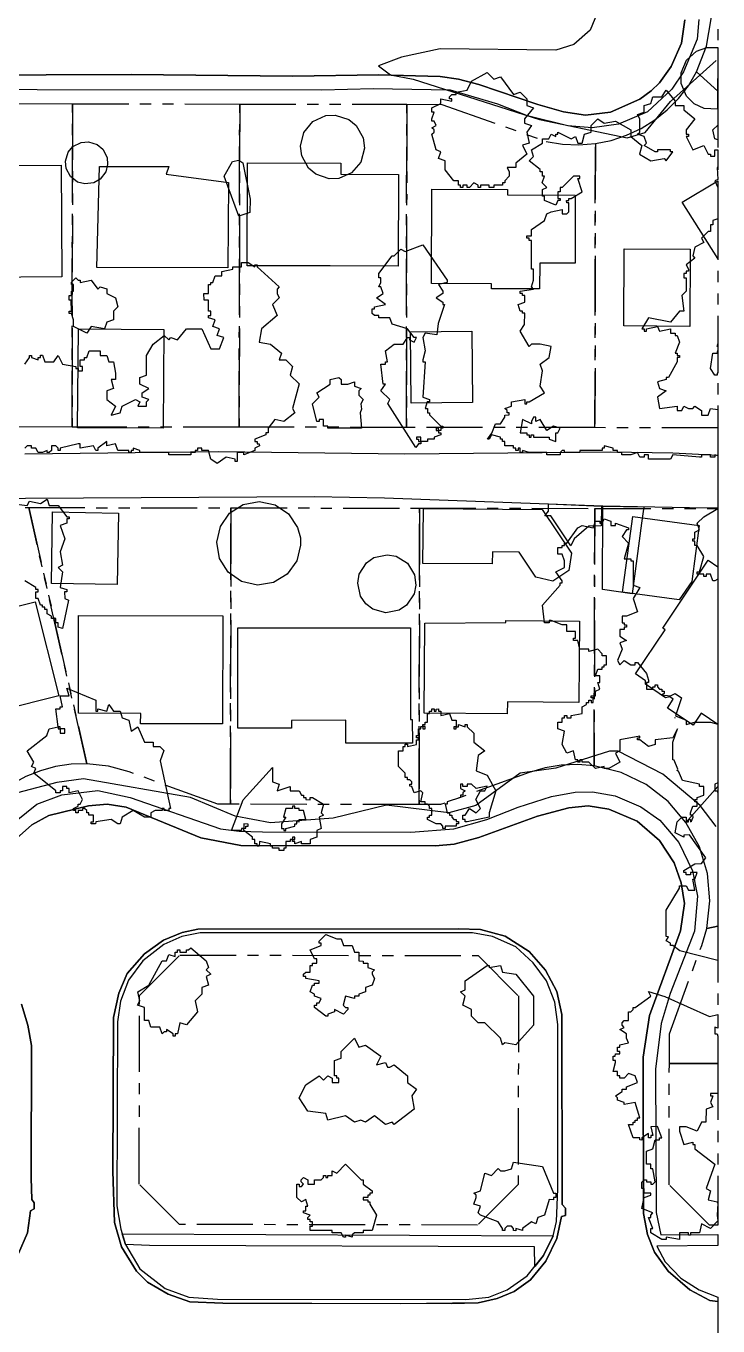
# Model space of a CAD drawing. Header units: metres. Extents: x -550 to 550, y -500 to 950.
# Drawn here: x 471.8 to 550, y 376.7 to 523.8 of the extents above; entities that cross this region are included whole.
import ezdxf

# ---------------------------------------------------------------- set-up
doc = ezdxf.new("R2010")
doc.units = ezdxf.units.M
doc.header["$LTSCALE"] = 2
doc.linetypes.add('PHANTOM', pattern=[6.35, 3.175, -0.635, 0.635, -0.635, 0.635, -0.635])
for name, color, linetype in [('SITE-BLDG-EXIST', 7, 'CONTINUOUS'), ('SITE-PARKING', 250, 'CONTINUOUS'), ('SITE-PROPERTY', 7, 'PHANTOM'), ('SITE-ROAD-CURB', 7, 'CONTINUOUS'), ('SITE-ROAD-GRAVEL', 32, 'CONTINUOUS'), ('SITE-ROAD-PAVED', 7, 'CONTINUOUS'), ('SITE-TREE-CANOPY', 94, 'CONTINUOUS'), ('TOPO-CONTOUR-MAJOR', 8, 'CONTINUOUS')]:
    doc.layers.add(name, color=color, linetype=linetype)

msp = doc.modelspace()

# ---------------------------------------------------------------- linework, layer by layer
at = {"layer": 'SITE-BLDG-EXIST'}
for points in [[(466.53, 494.37), (462.62, 494.35), (462.62, 495.44), (459.34, 495.42), (459.29, 504.65), (465.55, 504.69), (465.54, 507.96), (475.74, 508.01), (475.81, 495.38), (466.53, 495.32)], [(487.9, 507.86), (487.61, 506.99), (494.65, 506.05), (494.59, 496.42), (479.76, 496.45), (480.07, 507.88)], [(506.15, 496.62), (496.76, 496.65), (496.81, 508.3), (507.37, 508.25), (507.37, 506.99), (513.88, 506.96), (513.83, 496.59)], [(545.95, 503.82), (550, 506.24), (550, 497.47)], [(517.66, 505.29), (526.2, 505.25), (526.2, 504.67), (533.87, 504.63), (533.84, 496.92), (529.86, 496.94), (529.84, 494.03), (524.38, 494.05), (524.38, 494.58), (517.61, 494.62)], [(546.81, 489.77), (539.34, 489.83), (539.4, 498.55), (546.86, 498.51)], [(477.69, 489.5), (487.35, 489.44), (487.28, 478.26), (477.61, 478.31)], [(522.19, 489.23), (522.26, 481.16), (515.3, 481.09), (515.22, 489.16)], [(533.12, 462.17), (531.33, 460.96), (529.39, 461.43), (527.51, 464.26), (524.49, 464.27), (524.48, 462.93), (516.65, 462.97), (516.69, 469.17), (530.13, 469.09), (533.44, 464.12)], [(474.64, 460.7), (474.77, 468.81), (482.22, 468.67), (482.09, 460.58)], [(540.36, 468.28), (547.88, 467.27), (547.04, 460.94), (545.62, 458.87), (539.21, 459.73)], [(548.11, 446.02), (547.21, 444.67), (544.29, 446.62), (544.95, 447.61), (544.56, 447.87), (544.08, 447.77), (541.82, 449.31), (541.8, 449.71), (540.67, 450.47), (544.01, 455.47), (543.76, 455.64), (548.89, 463.33), (550, 462.59), (550, 444.76)], [(459.74, 455.36), (472.82, 458.63), (475.48, 447.98), (462.39, 444.72)], [(484.73, 444.84), (484.74, 446.01), (477.69, 446.03), (477.72, 457.08), (494.01, 457.03), (493.98, 444.82)], [(526.01, 456.28), (526.01, 456.52), (534.35, 456.45), (534.28, 447.24), (526.19, 447.31), (526.18, 445.95), (516.79, 446.03), (516.87, 456.23)], [(515.44, 445.32), (515.45, 442.66), (507.93, 442.66), (507.93, 445.23), (501.8, 445.21), (501.8, 444.33), (495.71, 444.33), (495.7, 455.68), (515.25, 455.7), (515.25, 445.32)]]:
    msp.add_lwpolyline(points, close=True, dxfattribs=at)
at = {"layer": 'SITE-PARKING'}
for points in [[(536.8, 467.23), (535.4, 467.18), (533.73, 465.75), (533.38, 464.95), (531.12, 468.35), (530.43, 468.35), (530.83, 468.88), (530.84, 469.72), (536.82, 469.46)], [(541.35, 467.53), (540.28, 459.53), (536.94, 460.01), (536.98, 469.45), (541.6, 469.37)]]:
    msp.add_lwpolyline(points, close=True, dxfattribs=at)
at = {"layer": 'SITE-PROPERTY'}
for points in [[(547.57, 518.57), (548.71, 521.49), (549.23, 524.57), (549.25, 526.13), (548.81, 529.23), (547.32, 533.58), (550, 533.58), (550, 516.38)], [(536.09, 478.33), (536.14, 510.47), (537.92, 510.82), (539.65, 511.4), (541.3, 512.16), (542.85, 513.13), (544.26, 514.26), (545.53, 515.56), (546.65, 517.01), (547.57, 518.57), (550, 516.38), (550, 478.31)], [(476.98, 478.4), (458.09, 478.43), (458.15, 514.99), (477.03, 514.97)], [(495.87, 478.38), (476.98, 478.4), (477.03, 514.97), (495.93, 514.93)], [(514.77, 478.36), (495.87, 478.38), (495.93, 514.93), (514.82, 514.91)], [(536.09, 478.33), (514.77, 478.36), (514.82, 514.91), (518.78, 514.9), (530.58, 510.71), (532.42, 510.4), (534.28, 510.31), (536.14, 510.47)], [(478.64, 440.31), (476.87, 440.26), (475.11, 439.99), (473.4, 439.53), (471.74, 438.86), (470.18, 438.02), (468.73, 437), (467.41, 435.81), (466.23, 434.48), (436.39, 467.06), (438.67, 469.34), (472.08, 469.29)], [(494.88, 435.73), (493.47, 435.73), (483.45, 439.39), (481.09, 440.04), (478.64, 440.31), (472.08, 469.29), (494.93, 469.26)], [(516.2, 435.69), (494.88, 435.73), (494.93, 469.26), (516.27, 469.22)], [(536, 440.09), (534.15, 440.23), (532.29, 440.16), (530.45, 439.86), (528.67, 439.34), (518.64, 435.69), (516.2, 435.69), (516.27, 469.22), (536.07, 469.2)], [(546.38, 433.67), (544.35, 436.05), (541.87, 437.96), (539.05, 439.33), (536, 440.09), (536.07, 469.2), (550, 469.18), (550, 437.74)], [(548.73, 421.68), (549.09, 424.8), (548.81, 427.92), (547.9, 430.92), (546.38, 433.67), (550, 437.74), (550, 421.94)], [(544.5, 406.41), (544.5, 409.75), (548.16, 419.77), (548.73, 421.68), (550, 421.94), (550, 406.4)], [(522.83, 388.14), (489.14, 388.2), (484.57, 392.77), (484.61, 414.11), (489.18, 418.68), (522.88, 418.61), (527.44, 414.05), (527.41, 392.71)], [(549.04, 388.11), (544.47, 392.69), (544.5, 406.41), (550, 406.4), (550, 388.11)]]:
    msp.add_lwpolyline(points, close=True, dxfattribs=at)
at = {"layer": 'SITE-ROAD-CURB'}
for points in [[(547.82, 524.5), (547.64, 522.27), (546.12, 518.56), (544.77, 516.63), (542.04, 514.06), (538.74, 512.65), (535.76, 512.24), (533.03, 512.46), (528.46, 513.61), (525.1, 514.93), (519.75, 516.5), (511.03, 516.66), (505.22, 516.52), (440.8, 516.59)], [(454.81, 518.16), (483.65, 518.28), (501.9, 518.08), (511.67, 518.25), (518.61, 518.04), (520.65, 517.75), (522.98, 517.15), (529.65, 514.89), (532.53, 514.06), (535.01, 513.67), (537.86, 514.03), (541.18, 515.47), (542.46, 516.42), (543.39, 517.35), (544.72, 519.18), (545.86, 521.8), (546.25, 524.45)], [(469.69, 433.08), (473, 435.73), (475.81, 436.81), (479.9, 437.3), (483.54, 436.5), (493.75, 432.94), (495.87, 432.69), (498.5, 432.61), (515.29, 432.57), (520.15, 432.95), (523.85, 434.01), (527.41, 435.4), (531.18, 436.63), (533.85, 437.11), (535.82, 437.14), (538.36, 436.69), (541.27, 435.46), (543.43, 433.94), (545.57, 431.41), (547.11, 428.2), (547.67, 425.35), (547.35, 421.39), (544.58, 414.34), (543.57, 410.94), (542.95, 405.78), (543.03, 389.55), (543.53, 387.04), (550, 387.07), (550, 385.81), (543.08, 385.74), (544.02, 383.98), (545.8, 382.14), (547.88, 380.81), (550, 380), (550, 379.48), (549.06, 379.6), (546.8, 380.83), (544.36, 382.91), (542.83, 385.09), (542.04, 387.06), (541.59, 389.46), (541.54, 407.12), (542.26, 411.83), (545.75, 421.42), (546.2, 424.52), (545.85, 426.85), (545.06, 429.12), (543.38, 431.64), (540.86, 433.81), (537.66, 435.17), (535.32, 435.55), (533.13, 435.32), (529.61, 434.37), (522.97, 431.97), (520.19, 431.21), (518.07, 431.05), (496.07, 431.06), (491.54, 431.93), (483.09, 435.41), (480.95, 435.76), (478.82, 435.55), (474.35, 434.46), (472.44, 433.41), (470.71, 431.86)], [(471.25, 413.11), (471.97, 410.74), (472.4, 408.45), (472.36, 393.49), (472.43, 391.02), (472.71, 390.65), (472.68, 389.99), (472.29, 389.75), (471.93, 387.27), (470.93, 384.94)]]:
    msp.add_lwpolyline(points, dxfattribs=at)
for points in [[(506.83, 421.65), (520.62, 421.66), (523.16, 421.55), (525.95, 420.82), (528.64, 419.09), (530.51, 416.95), (531.8, 414.57), (532.33, 411.96), (532.38, 390.47), (532.76, 390.05), (532.75, 389.21), (532.3, 389.1), (531.79, 386.63), (530.53, 384.05), (528.79, 381.93), (526.95, 380.64), (525.03, 379.82), (522.9, 379.35), (514.16, 379.24), (494.01, 379.32), (490.3, 379.47), (487.84, 380.32), (485.51, 381.67), (484.27, 382.94), (482.58, 385.66), (481.77, 388.43), (481.59, 394.23), (481.68, 411.61), (482.25, 414.35), (483.21, 416.61), (485.16, 418.81), (487.32, 420.38), (489.44, 421.22), (491.18, 421.59), (492.56, 421.64)], [(483.02, 385.95), (484.65, 383.2), (487.49, 380.98), (490.18, 379.97), (493.42, 379.74), (521.49, 379.7), (524.09, 380), (526.16, 380.81), (528.44, 382.38), (530.27, 384.7), (531.35, 386.92), (531.75, 388.53), (531.89, 392.23), (531.9, 410.83), (531.57, 413.36), (530.62, 415.75), (529.12, 417.78), (527.14, 419.59), (524.51, 420.78), (522.25, 421.19), (491.47, 421.21), (489.38, 420.79), (487.37, 419.89), (484.98, 418.02), (483.35, 415.83), (482.46, 413.46), (482.12, 411.14), (482.05, 390.33), (482.49, 387.68)], [(530.27, 384.7), (529.3, 383.46), (529.25, 385.68), (485.72, 385.83), (483.02, 385.95), (482.65, 387.16), (531.35, 386.92)]]:
    msp.add_lwpolyline(points, close=True, dxfattribs=at)
at = {"layer": 'SITE-ROAD-GRAVEL'}
msp.add_lwpolyline([(471.63, 475.36), (493.49, 475.65), (514.6, 475.38), (537.89, 475.59), (544.9, 475.49), (550, 475.21), (550, 469.22), (546.79, 469.26), (536.98, 469.45), (512.29, 470.37), (504.37, 470.49), (445.58, 470.16)], dxfattribs=at)
at = {"layer": 'SITE-ROAD-PAVED'}
for points in [[(546.25, 524.45), (545.86, 521.8), (544.72, 519.18), (543.39, 517.35), (542.46, 516.42), (541.18, 515.47), (537.86, 514.03), (535.01, 513.67), (532.53, 514.06), (529.65, 514.89), (522.98, 517.15), (520.65, 517.75), (518.61, 518.04), (511.67, 518.25), (501.9, 518.08), (483.65, 518.28), (454.81, 518.16)], [(470.71, 431.86), (472.44, 433.41), (474.35, 434.46), (478.82, 435.55), (480.95, 435.76), (483.09, 435.41), (491.54, 431.93), (496.07, 431.06), (518.07, 431.05), (520.19, 431.21), (522.97, 431.97), (529.61, 434.37), (533.13, 435.32), (535.32, 435.55), (537.66, 435.17), (540.86, 433.81), (543.38, 431.64), (545.06, 429.12), (545.85, 426.85), (546.2, 424.52), (545.75, 421.42), (542.26, 411.83), (541.54, 407.12), (541.59, 389.46), (542.04, 387.06), (542.83, 385.09), (544.36, 382.91), (546.8, 380.83), (549.06, 379.6), (550, 379.48), (550, 365.13)], [(470.93, 384.94), (471.93, 387.27), (472.29, 389.75), (472.68, 389.99), (472.71, 390.65), (472.43, 391.02), (472.36, 393.49), (472.4, 408.45), (471.97, 410.74), (471.25, 413.11)]]:
    msp.add_lwpolyline(points, dxfattribs=at)
msp.add_lwpolyline([(520.62, 421.66), (491.18, 421.59), (489.44, 421.22), (487.32, 420.38), (485.16, 418.81), (483.21, 416.61), (482.25, 414.35), (481.68, 411.61), (481.59, 394.23), (481.77, 388.43), (482.58, 385.66), (484.27, 382.94), (485.51, 381.67), (487.84, 380.32), (490.3, 379.47), (494.01, 379.32), (519.82, 379.25), (522.9, 379.35), (525.03, 379.82), (526.95, 380.64), (528.79, 381.93), (530.53, 384.05), (531.79, 386.63), (532.3, 389.1), (532.75, 389.21), (532.76, 390.05), (532.38, 390.47), (532.33, 411.96), (531.8, 414.57), (530.51, 416.95), (528.64, 419.09), (525.95, 420.82), (523.16, 421.55)], close=True, dxfattribs=at)
at = {"layer": 'SITE-TREE-CANOPY'}
for points in [[(549.96, 514.35), (548.43, 514.42), (547.32, 514.95), (546.44, 515.82), (545.85, 517.24), (545.85, 518.46), (546.45, 519.89), (547.58, 520.92), (548.74, 521.34), (550, 521.33)], [(517.65, 513.26), (517.9, 514.01), (517.65, 514.02), (517.65, 514.52), (518.65, 515.01), (518.65, 515.52), (519.9, 515.26), (519.9, 515.51), (519.65, 515.51), (519.64, 515.76), (519.9, 516.01), (520.4, 516.01), (520.4, 516.26), (521.65, 516.51), (522.15, 517.51), (523.9, 518.51), (524.65, 517.76), (525.4, 518.01), (526.9, 516.01), (527.65, 516.26), (528.4, 515.51), (528.4, 514.76), (529.15, 514.51), (528.14, 513.26), (528.14, 512.76), (528.9, 512.51), (528.4, 511.75), (528.65, 510.51), (527.9, 510.27), (528.4, 509.26), (527.15, 508.26), (527.15, 507.76), (526.15, 507.76), (526.4, 507.26), (526.4, 506.76), (525.9, 506.26), (525.9, 506.01), (525.65, 506.01), (525.65, 505.76), (524.65, 505.76), (524.65, 505.51), (524.15, 505.51), (524.15, 505.76), (523.15, 505.77), (523.15, 505.51), (522.9, 505.51), (522.9, 505.75), (522.4, 506.01), (521.9, 505.51), (521.65, 505.51), (521.65, 505.76), (521.15, 505.76), (521.15, 505.51), (520.9, 505.51), (520.9, 505.76), (520.65, 505.76), (520.65, 506.26), (520.15, 506.26), (519.15, 507.51), (519.15, 508.51), (518.4, 508.76), (518.65, 509.51), (518.15, 509.77), (517.64, 511.51), (517.9, 511.76), (517.9, 512.01), (517.65, 512.26), (518.14, 512.51), (517.9, 513.01), (517.65, 513.01)], [(549.65, 475.27), (549.65, 475.01), (549.15, 475.01), (549.15, 475.26), (548.15, 475.26), (548.15, 475.01), (547.9, 475.01), (544.9, 475.26), (544.65, 474.76), (542.15, 474.76), (542.15, 475.26), (541.65, 475.26), (541.65, 475.01), (541.15, 475.01), (540.9, 475.51), (540.15, 475.26), (539.14, 475.26), (539.14, 475.51), (538.65, 475.51), (538.65, 475.76), (538.15, 475.76), (538.15, 476.01), (537.14, 476.26), (537.15, 476.02), (536.9, 476.02), (536.9, 475.76), (534.4, 475.76), (534.4, 475.51), (532.65, 475.51), (532.65, 475.76), (532.4, 475.76), (532.15, 475.51), (532.15, 475.26), (530.65, 475.26), (530.65, 475.51), (528.65, 475.51), (527.9, 475.76), (527.9, 475.51), (527.65, 475.51), (527.65, 476.02), (527.4, 476.02), (527.4, 475.76), (527.14, 475.76), (527.14, 476), (526.9, 476.01), (526.9, 476.26), (525.9, 476.26), (525.9, 476.76), (525.65, 476.76), (525.65, 477.01), (525.4, 477.01), (525.4, 477.26), (524.4, 477.51), (524.15, 477.01), (523.94, 477.01), (524.44, 477.69), (524.86, 478.76), (525.4, 478.77), (525.9, 479.51), (525.9, 479.76), (526.4, 479.77), (526.4, 480.01), (526.15, 480.01), (526.15, 480.26), (525.9, 480.51), (526.64, 480.76), (526.65, 481.26), (528.15, 481.51), (528.15, 481.01), (528.4, 481.01), (528.4, 481.26), (528.65, 481.26), (530.4, 482.26), (529.9, 483.01), (530.15, 484.76), (529.89, 485.51), (530.9, 486.26), (531.15, 487.51), (529.9, 487.76), (528.9, 487.76), (528.65, 487.51), (527.65, 489.26), (528.14, 490.01), (528.15, 491.27), (527.9, 491.27), (527.9, 491.51), (527.65, 491.51), (527.4, 492.26), (528.15, 492.51), (528.15, 493.26), (527.9, 493.26), (527.9, 493.51), (527.65, 493.51), (527.65, 493.76), (529.15, 494.01), (528.9, 494.26), (529.15, 495.01), (529.15, 496.26), (528.9, 496.26), (528.9, 499.51), (528.65, 499.51), (528.65, 499.76), (528.4, 499.76), (528.4, 500.01), (528.9, 500.01), (528.9, 500.76), (530.4, 501.76), (530.65, 502.51), (531.14, 502.76), (532.39, 503.01), (532.4, 502.51), (532.9, 502.51), (533.15, 502.76), (533.15, 503.76), (532.9, 503.76), (532.89, 504.01), (533.15, 504.01), (533.15, 504.26), (533.4, 504.26), (534.65, 505.01), (534.15, 506.51), (534.4, 506.51), (534.4, 506.76), (533.65, 506.77), (532.4, 505.51), (532.15, 505.51), (532.14, 505.01), (531.9, 505.01), (531.9, 504.26), (532.15, 504.26), (532.15, 504.01), (531.9, 504.01), (531.65, 503.51), (530.39, 504.01), (530.4, 504.51), (530.15, 504.51), (530.15, 505.26), (530.65, 505.51), (530.14, 506.01), (530.4, 506.76), (530.15, 506.76), (530.15, 507.26), (529.9, 507.26), (529.9, 507.52), (528.64, 508.51), (529.15, 509.01), (528.9, 509.76), (530.15, 510.51), (530.15, 511.01), (530.89, 511.01), (531.15, 511.51), (531.65, 511.26), (531.65, 511.51), (531.9, 511.51), (531.9, 511.76), (533.39, 511.01), (533.9, 511.26), (534.15, 510.51), (534.65, 510.51), (534.9, 511.51), (535.65, 511.76), (535.65, 512.51), (536.4, 513.26), (537.15, 512.76), (538.4, 513.01), (540.15, 512.01), (540.15, 511.26), (541.4, 510.26), (541.14, 509.26), (542.4, 508.51), (543.9, 508.76), (544.15, 508.51), (544.89, 509.51), (544.65, 509.51), (544.65, 509.76), (543.15, 509.76), (543.15, 509.51), (542.9, 509.51), (541.64, 510.26), (541.9, 510.52), (541.65, 511.26), (540.89, 511.51), (541.15, 511.76), (541.15, 513.26), (540.9, 513.76), (541.65, 514.01), (541.65, 514.76), (542.39, 515.01), (542.65, 515.76), (543.65, 515.76), (544.14, 516.51), (545.15, 515.26), (545.15, 514.76), (546.15, 514.76), (546.15, 514.26), (547.4, 513.26), (546.4, 512.01), (546.4, 511.51), (546.65, 511.51), (546.65, 511.27), (546.4, 511.25), (547.15, 509.76), (548.4, 510.26), (548.9, 509.26), (549.15, 509.26), (549.15, 509.02), (549.65, 509.02), (549.65, 509.76), (550, 509.76), (550, 507.76), (549.9, 507.76), (550, 506.38), (549.64, 506.26), (550, 505.51), (550, 501.94), (549.4, 501.76), (549.4, 501.26), (549.15, 501.26), (549.15, 500.51), (548.9, 500.51), (548.15, 499.76), (548.4, 499.26), (547.4, 498.76), (547.15, 497.76), (547.4, 497.5), (546.4, 496.76), (546.65, 496.26), (546.65, 496.02), (546.4, 496.02), (546.39, 495.76), (546.15, 495.76), (546.15, 495.26), (546.4, 495.26), (546.4, 493.76), (545.9, 493.26), (546.15, 491.51), (545.65, 491.51), (544.65, 490.26), (542.15, 490.76), (541.39, 489.51), (541.65, 489.51), (541.65, 489.26), (541.9, 489.26), (541.9, 489.51), (543.15, 489.76), (543.4, 489.26), (544.65, 489.51), (544.65, 489.01), (545.15, 489.01), (545.15, 488.76), (545.4, 488.76), (545.65, 488.01), (545.15, 486.76), (545.4, 486.76), (545.4, 486.51), (545.65, 486.51), (545.65, 486.26), (545.4, 486.26), (545.4, 485.76), (544.4, 484.02), (544.15, 484.02), (544.15, 483.76), (543.15, 483.51), (543.39, 482.76), (544.15, 482.51), (543.15, 481.76), (543.4, 480.51), (545.4, 480.75), (545.4, 480.27), (545.9, 480.26), (546.14, 480.77), (546.65, 480.51), (547.15, 480.51), (547.39, 480.76), (548.15, 480.26), (548.14, 479.76), (548.9, 479.76), (549.15, 480.51), (550, 480.39), (550, 475.15)], [(510.05, 509.93), (509.63, 508.37), (508.58, 507.16), (507.12, 506.52), (506.05, 506.47), (504.53, 506.99), (503.71, 507.68), (502.94, 509.08), (502.81, 510.15), (503.19, 511.7), (504.21, 512.94), (505.66, 513.62), (506.73, 513.68), (508.26, 513.2), (509.09, 512.52), (509.89, 511.13)], [(549.65, 511.01), (549.4, 512.01), (550, 512.54), (550, 510.89)], [(481, 508.08), (480.79, 507.27), (480.16, 506.45), (479.44, 506.03), (478.41, 505.9), (477.61, 506.11), (476.79, 506.75), (476.32, 507.66), (476.24, 508.49), (476.55, 509.48), (477.08, 510.12), (478, 510.59), (478.83, 510.66), (479.82, 510.36), (480.45, 509.82), (480.93, 508.9)], [(494.19, 506.78), (495.1, 508.44), (495.85, 508.58), (496.3, 508.28), (497.1, 504.16), (497.09, 502.66), (495.84, 502.25)], [(516.39, 476.51), (516.15, 476.51), (515.86, 476.09), (512.68, 481.07), (512.9, 481.51), (511.9, 482.51), (512.4, 483.26), (512.15, 483.26), (511.9, 485.51), (512.4, 485.51), (512.4, 485.76), (512.65, 485.76), (512.4, 487.01), (513.4, 487.76), (514.4, 487.76), (514.9, 488.51), (515.15, 488.51), (515.14, 488.26), (515.65, 488.01), (515.9, 488.51), (515.65, 488.51), (514.9, 489.51), (513.15, 490.02), (512.9, 490.76), (511.65, 490.76), (511.64, 491.01), (511.15, 491.01), (510.9, 491.26), (510.9, 491.76), (511.15, 491.76), (511.15, 492.01), (512.4, 492.26), (511.4, 493.01), (512.15, 493.51), (511.9, 494.26), (511.65, 494.26), (511.89, 494.76), (511.9, 495.26), (511.65, 495.26), (511.65, 495.76), (513.15, 497.76), (513.4, 497.76), (514.15, 498.51), (514.64, 498.26), (516.65, 499.01), (519.39, 495.01), (519.4, 494.76), (518.4, 494.51), (518.89, 493.76), (518.9, 493.51), (518.15, 493.01), (518.9, 492.51), (518.9, 492.26), (519.08, 492.26), (518.38, 490.11), (518.23, 488.83), (516.89, 489.01), (516.65, 488.51), (516.9, 487.01), (516.64, 486.01), (516.64, 485.76), (516.9, 485.76), (516.65, 481.76), (517.4, 481.51), (517.4, 481.26), (517.14, 481.26), (516.9, 480.51), (517.15, 480.51), (517.15, 480.01), (517.4, 480.01), (517.4, 479.77), (518.65, 478.51), (518.9, 478.51), (518.9, 478.26), (518.65, 478.26), (518.65, 478.01), (518.4, 478.01), (518.4, 477.76), (518.65, 477.76), (518.65, 477.51), (517.9, 477.26), (517.9, 477.01), (517.15, 477.01), (517.15, 476.76), (516.39, 476.76)], [(477.65, 495.01), (477.89, 495.01), (477.9, 494.76), (479.14, 495.01), (479.89, 494.01), (480.15, 494.26), (480.9, 494.02), (480.9, 493.51), (481.89, 493.01), (482.15, 492.01), (481.65, 491.51), (481.65, 490.51), (480.9, 490.26), (480.65, 489.51), (479.14, 489.76), (478.65, 489.01), (477.15, 489.76), (477.14, 490.52), (476.9, 491.26), (476.65, 491.26), (476.65, 491.51), (476.9, 491.51), (476.89, 492.76), (476.65, 492.76), (476.65, 493.26), (476.9, 493.26), (476.9, 493.76), (477.15, 493.76), (477.15, 494.51), (476.9, 494.51), (476.9, 494.77), (477.4, 495.27)], [(549.9, 484.51), (549.9, 484.26), (549.65, 484.26), (549.15, 485.01), (549.4, 486.76), (549.89, 486.76), (550, 487.07), (550, 484.51)], [(549.9, 487.51), (550, 487.82), (550, 487.51)], [(507.4, 483.26), (508.14, 483.26), (508.9, 483.51), (508.9, 483.01), (509.65, 482.76), (509.4, 482.51), (509.4, 482.01), (509.9, 481.51), (509.64, 481.01), (509.71, 480.41), (509.55, 480.02), (509.69, 478.26), (505.9, 478.26), (505.9, 478.51), (505.4, 478.51), (505.39, 479.26), (504.9, 479.26), (504.9, 479.01), (504.65, 479.01), (504.15, 481.01), (504.9, 481.76), (504.65, 482.26), (506.15, 483.26), (506.15, 483.76), (507.15, 484), (507.4, 483.76)], [(528.9, 479.01), (528.9, 478.76), (527.9, 479.26), (527.65, 477.76), (528.4, 477.76), (528.4, 477.51), (528.65, 477.5), (528.65, 477.26), (528.89, 477.26), (528.89, 477.52), (529.15, 477.52), (529.15, 477.26), (530.9, 477.26), (530.9, 477.01), (531.65, 476.76), (531.65, 477.76), (531.9, 477.76), (532.15, 478.26), (531.4, 478.51), (530.65, 478.01), (529.9, 479.26), (529.4, 479.01), (529.4, 479.51), (529.15, 479.51)], [(518.4, 478.26), (518.15, 478.26), (518.14, 478.01), (518.4, 478.01)], [(516.4, 477.26), (515.9, 477.26), (515.9, 477.01), (516.15, 477.01), (516.15, 476.76), (516.39, 476.76)], [(502.82, 465.03), (502.38, 463.25), (501.31, 461.76), (499.74, 460.81), (497.93, 460.51), (496.14, 460.93), (494.64, 462), (493.66, 463.54), (493.35, 465.36), (493.74, 467.15), (494.79, 468.66), (496.34, 469.65), (498.14, 469.99), (499.94, 469.61), (501.46, 468.58), (502.47, 467.05), (502.79, 465.86)], [(549.65, 461.01), (549.4, 461.01), (549.15, 461.76), (548.65, 461.76), (548.65, 461.51), (548.4, 461.51), (548.4, 461.76), (547.65, 461.76), (547.65, 462.01), (547.9, 462.01), (548.4, 463.77), (547.65, 465.01), (547.4, 465.01), (547.4, 465.51), (547.14, 465.51), (547.14, 465.76), (547.4, 465.76), (547.4, 466.51), (547.9, 466.76), (547.65, 467.51), (548.4, 468.26), (550, 469.17), (550, 461.19)], [(545.67, 419.15), (544.9, 419.76), (544.65, 419.76), (544.65, 420.01), (544.15, 420.27), (544.4, 420.75), (544.15, 420.76), (544.14, 423.76), (545.65, 426.26), (545.65, 426.52), (546.4, 426.51), (546.65, 426.01), (547.4, 426.01), (547.15, 427.26), (547.4, 427.26), (547.65, 428.01), (546.9, 428.02), (546.9, 427.76), (546.4, 427.76), (546.4, 428.01), (546.15, 428.01), (546.14, 428.26), (547.4, 429.01), (548.15, 429.02), (548.63, 429.68), (546.79, 432.27), (546.15, 432.25), (546.15, 432.01), (545.15, 432.51), (545.4, 433.76), (545.9, 434.26), (546.4, 434.26), (546.4, 433.76), (546.65, 433.76), (546.65, 434.01), (546.9, 434.01), (546.9, 433.76), (547, 433.81), (547.19, 434.26), (547.15, 434.51), (546.9, 434.51), (546.9, 434.76), (547.15, 435.51), (547.65, 435.51), (547.65, 436.01), (547.4, 436.01), (547.4, 436.26), (547.65, 436.26), (547.65, 436.51), (548.39, 436.76), (548.4, 437.76), (547.9, 437.76), (547.9, 438), (545.98, 438.41), (545.55, 439.46), (545.4, 439.51), (545.45, 439.71), (545.04, 440.71), (544.9, 440.75), (544.91, 442.76), (545.42, 444.25), (544.9, 443.26), (542.9, 443.02), (542.9, 442.51), (542.14, 442.26), (541.15, 443.01), (540.9, 443.01), (540.9, 443.26), (541.15, 443.26), (541.15, 443.42), (538.89, 443.02), (538.9, 441.76), (538.4, 441.51), (538.9, 440.51), (537.65, 439.76), (537.15, 439.76), (537.15, 440.01), (536.14, 439.76), (535.39, 440.51), (534.65, 440.51), (534.65, 440.76), (534.4, 440.76), (534.4, 440.51), (534.14, 440.51), (534.14, 440.76), (533.9, 440.76), (533.65, 441.76), (532.9, 441.51), (532.4, 442.51), (532.65, 444.01), (531.9, 444.26), (531.9, 445.01), (532.39, 445.01), (532.4, 445.51), (532.65, 445.51), (532.65, 445.76), (532.9, 445.76), (532.9, 445.51), (533.4, 445.51), (533.4, 445.76), (534.65, 446.01), (534.65, 446.76), (535.15, 447.01), (535.15, 447.26), (535.4, 447.26), (535.4, 447.51), (535.65, 447.51), (535.65, 447.26), (535.89, 447.26), (535.89, 447.76), (535.65, 447.76), (535.65, 448.01), (536.15, 448.01), (536.15, 448.51), (536.65, 448.76), (536.4, 449.51), (536.65, 449.51), (536.65, 450.26), (536.15, 450.26), (536.4, 451.01), (536.9, 451.01), (536.9, 451.27), (537.15, 451.26), (537.15, 451.51), (537.4, 451.51), (537.4, 452.51), (536.9, 452.51), (536.9, 452.76), (536.4, 453.26), (535.4, 453.01), (535.4, 453.26), (534.4, 453.26), (534.15, 454.26), (533.65, 454.26), (533.65, 454.51), (533.89, 454.51), (533.9, 455.26), (532.9, 455.26), (532.9, 456.01), (532.4, 456.01), (531.14, 456.51), (530.9, 456.51), (530.9, 456.26), (530.4, 456.26), (530.15, 458.26), (532.15, 460.51), (532.15, 460.76), (532.4, 460.76), (532.4, 461.01), (531.65, 462.01), (532.65, 462.51), (532.65, 463.26), (532.4, 464.01), (531.9, 464.01), (531.9, 464.76), (532.4, 464.76), (532.4, 465.01), (532.65, 465.01), (532.65, 465.26), (532.9, 465.26), (534.15, 467.01), (534.65, 467.26), (535.9, 467.01), (536.15, 467.76), (536.65, 467.76), (536.65, 467.51), (536.89, 467.51), (537.15, 468.01), (537.9, 467.76), (537.9, 467.26), (538.4, 467.26), (538.4, 467.51), (539.9, 467.01), (539.9, 466.76), (539.65, 466.76), (539.15, 466.01), (539.9, 465.26), (539.4, 463.51), (540.15, 463.51), (540.15, 463.26), (540.4, 463.26), (540.4, 460.5), (541.15, 460.26), (540.4, 459.01), (540.9, 457.51), (539.65, 457.01), (539.15, 457.01), (539.15, 456.26), (539.4, 456.26), (539.39, 456.01), (539.65, 456.01), (539.65, 455.76), (539.39, 455.76), (539.39, 455.51), (538.9, 455.51), (538.89, 454.76), (539.65, 454.27), (538.9, 454.01), (539.15, 453.26), (538.65, 452.01), (538.9, 451.51), (539.4, 452.01), (540.15, 451.51), (540.65, 451.51), (540.65, 451.76), (540.9, 451.76), (541.9, 450.51), (542.15, 449.76), (542.15, 449.51), (541.9, 449.51), (541.9, 448.76), (542.64, 448.76), (542.64, 449.01), (542.9, 449.01), (542.9, 449.26), (543.15, 449.26), (543.15, 449.01), (543.4, 448.77), (543.65, 448.77), (543.65, 448.51), (543.9, 448.51), (543.9, 448.26), (543.6, 448.11), (544.64, 448.01), (545.15, 448.26), (545.89, 447.76), (545.2, 445.74), (546.4, 445.26), (546.4, 444.75), (547.34, 445.02), (549.14, 445.01), (550, 444.78), (550, 438.16), (549.65, 438.01), (549.65, 437.26), (549.9, 437.26), (550, 437.01), (550, 418.07)], [(515.85, 460.52), (515.64, 459.52), (514.79, 458.26), (513.94, 457.69), (512.45, 457.38), (510.97, 457.79), (510.17, 458.42), (509.58, 459.26), (509.27, 460.75), (509.45, 461.75), (510.27, 463.04), (511.11, 463.63), (512.59, 463.96), (513.61, 463.8), (514.9, 462.99), (515.7, 461.68)], [(475.15, 446.51), (475.65, 446.51), (475.64, 446.76), (475.9, 446.76), (475.65, 448.01), (476.65, 448.01), (476.4, 448.88), (479.65, 447.51), (479.65, 446.26), (479.9, 446.26), (479.9, 446.51), (480.9, 446.26), (481.15, 447.01), (481.65, 446.26), (482.4, 446.26), (482.65, 445.51), (483.39, 445.26), (483.65, 444.01), (484.4, 444.51), (485.15, 442.76), (486.14, 442.76), (486.15, 442.26), (486.9, 442.26), (487.34, 441.81), (486.93, 440.64), (488.11, 435.26), (487.9, 435.26), (487.9, 435.01), (487.4, 435.01), (487.4, 435.26), (487.15, 435.26), (487.15, 435.01), (486.39, 435.01), (485.9, 434.76), (485.9, 434.26), (485.15, 434.26), (483.9, 435.01), (482.65, 434.26), (482.4, 433.51), (482.14, 433.51), (481.4, 434.01), (479.65, 433.76), (479.64, 433.51), (479.15, 433.52), (479.15, 433.76), (479.4, 433.76), (479.4, 434.51), (478.89, 434.51), (478.89, 434.76), (478.65, 434.76), (478.65, 435.01), (478.4, 435.26), (478.14, 435.26), (478.15, 435.01), (477.65, 435.01), (477.65, 434.76), (477.4, 434.76), (477.4, 435.01), (477.15, 435.01), (477.15, 435.26), (477.65, 435.51), (477.65, 435.76), (477.9, 435.76), (478.15, 436.26), (477.65, 437.25), (476.65, 437.01), (476.64, 437.51), (476.4, 437.51), (476.4, 437.76), (475.9, 437.76), (475.9, 437.26), (475.65, 437.26), (475.65, 437.01), (475.15, 437.01), (475.15, 437.26), (472.65, 439.26), (472.9, 439.76), (472.4, 440.01), (472.65, 440.51), (471.9, 441.76), (474.14, 443.51), (474.4, 444.26), (475.4, 444.51)], [(516.65, 444.76), (516.9, 444.76), (516.9, 445.02), (517.15, 445.02), (517.15, 446.01), (517.4, 446.01), (517.4, 446.26), (517.65, 446.26), (517.65, 446.51), (517.9, 446.51), (517.9, 446.26), (518.15, 446.26), (518.15, 446.5), (518.39, 446.52), (518.4, 446.26), (518.65, 446.26), (518.65, 445.76), (519.65, 446.01), (519.9, 445.26), (520.4, 445.26), (520.4, 444.51), (520.65, 444.51), (520.65, 444.76), (521.4, 444.51), (521.4, 444.77), (521.65, 444.77), (521.65, 444.51), (522.4, 443.76), (522.4, 442.76), (523.65, 441.76), (522.9, 441.26), (522.65, 439.51), (523.9, 439.01), (524.9, 437.26), (524.15, 434.76), (524.14, 434.26), (521.65, 433.76), (521.4, 433.76), (521.4, 434.01), (521.15, 434.01), (521.15, 434.51), (521.4, 434.51), (521.9, 435.27), (522.65, 434.76), (523.15, 435.26), (522.64, 436.27), (523.15, 437.25), (523.65, 437.27), (523.9, 437.77), (522.65, 437.51), (522.15, 438.01), (521.65, 438.01), (521.65, 437.76), (521.15, 437.76), (521.15, 438.01), (520.9, 438.01), (520.9, 437.51), (521.4, 437.26), (521.15, 437.01), (521.15, 436.76), (520.9, 436.76), (520.9, 436.51), (519.4, 436.01), (519.4, 435.76), (519.15, 435.76), (519.4, 434.76), (519.65, 434.76), (519.65, 434.51), (519.9, 434.51), (519.9, 434.26), (520.15, 434.01), (520.39, 434.01), (520.4, 433.77), (520.65, 433.77), (520.65, 433.51), (520.4, 433.51), (520.4, 433.26), (519.15, 433.26), (519.15, 433.01), (518.9, 433.01), (518.9, 433.26), (518.65, 433.51), (518.15, 433.51), (517.15, 434.01), (517.15, 434.26), (517.4, 434.26), (517.4, 434.51), (517.65, 434.51), (517.65, 435.26), (517.4, 435.26), (517.4, 435.52), (517.15, 435.76), (516.9, 435.76), (516.9, 436.01), (516.39, 436.01), (516.65, 437.01), (516.4, 437.26), (515.64, 437.01), (515.4, 437.76), (515.15, 437.77), (515.15, 438.01), (515.4, 438.01), (515.4, 438.27), (515.15, 438.51), (514.89, 438.51), (514.89, 438.76), (514.65, 438.76), (514.65, 439.26), (513.9, 440.01), (513.89, 441.76), (514.4, 441.76), (514.4, 442.26), (514.65, 442.26), (514.65, 442.52), (514.9, 442.52), (514.9, 442.26), (515.9, 442.51), (515.9, 443.01), (516.15, 443.01), (516.15, 443.26), (515.9, 443.26), (515.9, 443.52), (516.15, 443.51), (516.14, 444.26), (516.4, 444.26), (516.4, 444.52), (516.65, 444.52)], [(545.15, 445.52), (545.15, 445.55), (545.13, 445.52)], [(475.4, 444.27), (475.65, 444.27), (475.65, 444.51), (475.4, 444.51)], [(475.65, 444.01), (475.65, 443.76), (476.15, 443.76), (476.15, 444.26), (475.65, 444.27)], [(516.65, 444.26), (516.9, 444.26), (516.9, 444.52), (516.65, 444.52)], [(520.15, 444.51), (520.15, 444.26), (520.4, 444.26), (520.4, 444.51)], [(496.15, 433.01), (496.15, 432.76), (494.99, 432.76), (496.33, 436.25), (499.64, 439.9), (499.65, 438.26), (500.4, 438.01), (500.15, 437.26), (501.65, 437.76), (501.65, 437.26), (502.65, 437.26), (502.9, 436.76), (503.14, 436.76), (503.14, 436.51), (503.4, 436.51), (503.4, 436.26), (503.9, 436.25), (503.9, 436.51), (504.15, 436.51), (505.4, 435.76), (505.15, 434.76), (505.4, 434.51), (504.9, 434.26), (505.15, 433.01), (504.65, 432.76), (504.65, 432), (503.9, 431.76), (503.9, 431.26), (502.9, 431.26), (502.9, 431.51), (502.15, 431.26), (502.15, 431.51), (501.9, 431.51), (501.9, 431.76), (501.65, 431.76), (501.65, 431.51), (501.15, 431.51), (501.15, 430.76), (500.9, 430.76), (500.9, 430.51), (500.4, 430.51), (500.4, 430.76), (499.65, 430.77), (499.65, 431.01), (499.39, 431.01), (499.4, 431.25), (498.15, 431.51), (498.14, 431.01), (497.9, 431.01), (497.9, 431.26), (497.65, 431.26), (497.65, 431.76), (497.39, 431.76), (497.39, 432.01), (496.4, 432.76), (496.4, 433)], [(500.89, 434.26), (501.15, 434.26), (500.65, 433.51), (500.65, 433.01), (500.9, 433.01), (500.9, 432.77), (501.15, 432.77), (501.15, 433.01), (502.15, 433.26), (502.15, 433.51), (502.4, 433.51), (502.4, 433.77), (502.65, 433.76), (502.65, 434.01), (503.4, 434.01), (503.15, 435.01), (502.65, 435.01), (502.64, 435.26), (502.15, 435.26), (502.15, 435.51), (501.9, 435.51), (501.9, 435.26), (501.15, 435.26)], [(496.64, 433.02), (496.64, 433.26), (496.9, 433.26), (496.9, 433.5), (496.4, 433.51), (496.4, 433)], [(502.15, 431.76), (502.15, 432.01), (501.9, 432.01), (501.9, 431.76)], [(506.9, 420.51), (507.39, 420.51), (507.65, 419.77), (508.65, 419.76), (508.9, 419.01), (509.4, 419.01), (509.4, 418.01), (509.9, 418), (509.9, 417.76), (510.4, 417.76), (510.4, 417.26), (511.15, 417.01), (510.9, 416.76), (510.9, 416.51), (511.15, 416.01), (510.9, 415.26), (510.15, 415.01), (510.15, 414.51), (509.39, 414.26), (509.39, 414.01), (508.9, 414.01), (508.9, 413.76), (507.9, 414.01), (507.64, 413.01), (507.9, 412.76), (508.15, 412.76), (508.15, 412.51), (507.65, 412.01), (506.65, 412.51), (506.65, 412.26), (505.9, 412.01), (505.89, 411.76), (505.65, 411.76), (504.4, 412.76), (504.4, 413.01), (504.65, 413.01), (504.65, 413.26), (504.9, 413.26), (505.15, 413.76), (504.39, 414.01), (504.4, 414.26), (503.9, 414.51), (504.15, 415.26), (504.4, 415.26), (504.4, 415.51), (504.9, 415.51), (504.9, 415.76), (503.4, 416.01), (503.4, 416.26), (503.15, 416.26), (503.15, 416.51), (503.4, 416.76), (503.9, 416.76), (503.9, 417.51), (504.15, 417.51), (504.15, 417.76), (504.65, 417.76), (504.65, 418.26), (504.4, 418.26), (503.9, 419.26), (505.15, 419.76), (505.15, 420.01), (504.9, 420.01), (504.9, 420.26), (505.65, 421.01)], [(492.15, 418.02), (492.4, 417.26), (492.15, 417.01), (492.65, 416.51), (492.15, 416.26), (492.4, 415.26), (491.65, 415.01), (491.65, 414.26), (490.9, 413.51), (491.15, 412.27), (489.9, 410.77), (489.15, 411.01), (488.9, 409.77), (488.65, 409.75), (488.65, 409.51), (488.4, 409.51), (488.4, 409.75), (487.65, 410.26), (487.65, 410.01), (487.4, 410.01), (487.15, 409.76), (486.9, 410.51), (485.89, 410.51), (485.65, 411.26), (485.15, 411.26), (485.15, 412.76), (484.39, 413.01), (484.65, 413.51), (484.4, 414.51), (485.65, 415.26), (487.15, 418.01), (487.65, 418.01), (487.9, 418.75), (488.65, 418.51), (488.65, 419.01), (488.9, 419.01), (488.9, 419.27), (489.15, 419.26), (489.15, 419.01), (489.9, 419.01), (489.9, 419.26), (490.15, 419.26), (490.4, 419.51)], [(525.65, 416.76), (527.15, 416.52), (529.15, 414.01), (529.15, 410.76), (527.15, 408.51), (525.9, 408.76), (525.65, 408.51), (525.4, 409.26), (523.65, 411.01), (522.89, 411.01), (522.15, 411.76), (522.14, 412.51), (521.15, 413.01), (521.4, 414.01), (520.9, 414.51), (521.4, 414.76), (521.4, 415.75), (523.9, 417.51), (524.15, 417.51), (524.15, 417.26), (525.4, 417.51)], [(549.15, 387.76), (548.15, 388.26), (547.9, 387.26), (546.9, 387.26), (546.9, 387.01), (546.65, 387.01), (546.65, 387.26), (545.65, 387.26), (545.64, 386.51), (544.15, 386.76), (544.15, 386.51), (543.65, 386.51), (542.4, 387.26), (542.39, 387.76), (542.65, 387.76), (542.15, 389.01), (542.4, 389.01), (542.4, 389.26), (542.65, 389.51), (541.4, 390.01), (541.65, 391.26), (542.4, 391.51), (542.4, 391.76), (541.65, 391.76), (541.65, 392.26), (541.4, 392.26), (541.4, 393), (541.65, 393.26), (541.9, 393.26), (541.9, 393.02), (542.4, 393.01), (542.4, 392.76), (542.65, 392.76), (542.9, 393.01), (542.65, 394.51), (542.4, 394.51), (542.4, 395.01), (541.9, 395.01), (541.9, 396.51), (542.64, 396.76), (542.9, 397.76), (543.4, 397.76), (543.4, 398.01), (543.65, 398.01), (543.15, 399.27), (542.39, 399.26), (542.65, 398.26), (542.4, 398.27), (542.4, 398.01), (542.15, 398.01), (542.15, 398.51), (541.4, 398.01), (541.4, 397.75), (541.15, 397.76), (541.15, 398.01), (540.4, 398.01), (539.9, 399.51), (540.4, 399.51), (540.4, 399.76), (540.65, 399.76), (540.65, 400.01), (540.9, 400.01), (540.9, 400.26), (541.15, 400.26), (540.65, 402), (539.4, 401.76), (539.4, 402.01), (538.65, 402.26), (538.65, 402.51), (538.4, 402.76), (539.15, 403.26), (539.15, 403.51), (539.65, 403.51), (539.65, 403.76), (540.9, 404.26), (540.65, 405.01), (539.9, 405.27), (539.4, 404.77), (538.9, 404.77), (538.9, 405.01), (538.64, 405.01), (538.65, 405.51), (538.15, 405.51), (538.4, 406.51), (538.4, 406.76), (538.15, 406.76), (538.15, 407.26), (538.39, 407.26), (538.4, 407.51), (538.9, 407.51), (538.9, 407.76), (538.65, 407.76), (538.65, 408.26), (538.89, 408.26), (538.89, 408.51), (539.9, 408.76), (539.65, 409.26), (539.65, 409.76), (538.9, 410.26), (539.4, 410.5), (539.15, 410.76), (539.15, 411.01), (539.4, 411.26), (539.9, 411.26), (539.9, 412.26), (540.15, 412.26), (540.4, 412.51), (540.4, 412.76), (540.65, 412.76), (542.4, 414.01), (542.15, 414.54), (543.98, 413.98), (549.05, 411.73), (550, 411.97), (550, 410.39), (549.65, 410.51), (549.65, 409.76), (549.9, 409.76), (550, 409.51), (550, 403.01), (549.15, 403.01), (549.15, 402.76), (549.4, 402.76), (549.15, 402.01), (549.4, 401.5), (548.65, 401.26), (548.64, 399.76), (548.15, 399.76), (547.65, 398.76), (546.4, 399.26), (545.65, 399.26), (545.65, 398.76), (546.15, 397.26), (547.15, 397.51), (547.15, 397.26), (547.4, 397.26), (547.4, 396.76), (549.65, 395.01), (548.65, 392.26), (549.15, 392.01), (548.9, 391), (549.9, 390.76), (550, 390.56), (549.9, 389.26), (550, 388.61)], [(509.39, 408.26), (510.15, 408.5), (511.9, 407.26), (511.4, 406.26), (512.4, 406.51), (512.65, 406.01), (512.9, 406.01), (513.39, 406.27), (514.9, 405.01), (514.9, 404.26), (515.9, 403.51), (515.4, 402.76), (515.65, 401.26), (513.4, 399.51), (513.15, 399.76), (512.4, 399.51), (511.15, 400.51), (510.15, 399.76), (509.64, 400.01), (508.9, 399.76), (507.9, 400.51), (505.89, 400.01), (505.65, 400.76), (503.65, 401.02), (502.65, 402.51), (503.4, 404.01), (504.9, 405.01), (505.39, 404.51), (505.9, 405.01), (506.4, 404.76), (506.4, 404.26), (507.15, 404.26), (507.15, 404.76), (506.9, 404.76), (506.9, 405), (506.65, 405.01), (506.65, 406.76), (507.4, 407.01), (507.4, 407.76), (508.9, 409.26)], [(509.65, 393.25), (509.9, 393.27), (509.9, 392.77), (510.9, 392.01), (510.9, 391.76), (510.65, 391.76), (510.65, 391.51), (510.4, 391.51), (510.4, 391.26), (509.9, 391.26), (509.9, 391.01), (510.4, 391.01), (510.4, 390.76), (510.64, 390.76), (510.65, 390.51), (511.4, 389.26), (510.9, 387.51), (509.9, 387.51), (509.9, 387.26), (508.9, 387.26), (508.65, 387.02), (508.65, 386.76), (507.9, 387.01), (507.9, 386.76), (507.65, 386.76), (507.4, 387.26), (506.4, 387.26), (506.4, 387.51), (503.9, 387.51), (503.9, 388.01), (504.15, 388.01), (504.15, 388.51), (503.9, 388.51), (503.9, 388.76), (503.65, 388.76), (503.65, 389.01), (503.89, 389.26), (503.15, 389.51), (503.15, 389.76), (503.4, 389.76), (503.4, 390.26), (503.65, 390.26), (503.4, 391.02), (502.9, 390.76), (502.4, 391.26), (502.4, 392.76), (502.65, 392.76), (502.65, 392.51), (502.9, 392.51), (503.15, 392.76), (502.89, 393.01), (502.89, 393.26), (503.15, 393.51), (503.65, 393.26), (503.65, 392.76), (504.4, 392.76), (504.4, 393.26), (505.15, 393.26), (505.4, 393.5), (505.4, 393.76), (505.65, 393.76), (505.65, 393.52), (505.9, 393.52), (505.9, 393.76), (506.4, 393.76), (506.4, 394.26), (506.9, 394.01), (507.9, 395.01)], [(531.4, 391.76), (531.65, 391.76), (531.65, 391.26), (531.4, 391.26), (531.4, 391.01), (530.9, 391.02), (530.4, 389.26), (529.65, 389.01), (529.4, 388.26), (528.9, 388.52), (527.9, 387.76), (527.9, 387.52), (527.15, 387.76), (527.15, 387.5), (526.9, 387.51), (526.9, 387.76), (526.64, 388.01), (526.15, 388.01), (525.9, 387.76), (525.9, 387.51), (525.65, 387.51), (525.65, 387.76), (525.15, 388.51), (523.15, 389.26), (522.9, 389.51), (523.15, 390.26), (522.4, 390.51), (522.65, 391.26), (522.65, 391.51), (522.4, 391.76), (523.15, 392.01), (523.65, 394.01), (524.4, 393.76), (525.15, 394.52), (525.4, 394.26), (525.9, 394.26), (526.65, 394.51), (526.9, 395.26), (530.15, 394.77)]]:
    msp.add_lwpolyline(points, close=True, dxfattribs=at)
for points in [[(471.65, 485.51), (472.15, 486.26), (472.15, 486.51), (472.4, 486.51), (472.4, 486.26), (473.15, 486.02), (473.15, 486.26), (473.4, 486.26), (473.4, 486.52), (473.65, 486.52), (473.89, 485.76), (474.9, 485.76), (475.4, 486.51), (475.9, 485.51), (477.4, 485.26), (477.4, 485.01), (477.65, 485.01), (477.65, 484.76), (478.15, 484.76), (478.15, 485.26), (477.9, 485.26), (477.9, 486.01), (478.4, 486.01), (478.4, 486.26), (478.65, 486.26), (478.9, 487.01), (480.15, 487.01), (480.15, 486.51), (480.9, 486.51), (481.15, 485.76), (481.65, 485.76), (481.9, 484.51), (481.9, 483.76), (481.4, 483.76), (481.65, 482.76), (480.9, 482.51), (480.9, 481.51), (481.9, 480.77), (481.4, 479.76), (482.4, 480.01), (482.64, 480.76), (484.15, 481.51), (484.65, 481.26), (484.4, 480.76), (485.4, 480.76), (485.4, 481.26), (485.65, 481.51), (484.9, 481.76), (484.9, 482.26), (485.65, 482.76), (484.65, 483.26), (484.65, 484.01), (485.39, 484.27), (485.4, 486.51), (486.15, 487.76), (487.39, 488.76), (487.9, 488.26), (488.15, 488.51), (488.9, 488.27), (489.9, 489.51), (491.65, 489.51), (492.65, 487.26), (493.65, 487.26), (494.15, 488.51), (493.4, 488.76), (493.65, 489.51), (492.9, 489.76), (493.15, 490.51), (492.4, 490.76), (492.4, 491.01), (492.65, 491.01), (492.65, 491.51), (492.4, 491.51), (492.4, 492.76), (491.9, 492.76), (491.89, 493.51), (492.4, 493.51), (492.4, 494.51), (492.65, 494.51), (492.65, 494.76), (492.9, 494.76), (493.15, 495.51), (493.9, 495.51), (493.9, 496.01), (495.15, 496.26), (495.15, 496.51), (496.15, 496.51), (496.15, 497.01), (496.9, 497.01), (497.65, 496.51), (497.65, 496.76), (497.9, 496.76), (497.89, 496.51), (500.4, 494.26), (500.15, 494.01), (500.15, 493.51), (500.4, 493.01), (499.65, 492.26), (500.15, 491.01), (498.4, 489.51), (498.14, 488.01), (499.4, 487.76), (500.65, 486.76), (500.4, 486.02), (501.15, 486.01), (501.9, 485.26), (501.65, 484.26), (502.65, 483.27), (501.9, 480.51), (502.15, 480.01), (500.9, 479.01), (499.9, 479.26), (499.15, 478.26), (499.15, 477.76), (498.9, 477.76), (498.9, 477.51), (497.65, 477.01), (497.65, 476.76), (497.9, 476.76), (497.9, 476.51), (498.14, 476.51), (498.15, 476.26), (497.65, 476.01), (497.64, 475.76), (496.39, 475.26), (496.39, 475.51), (495.65, 475.51), (495.65, 474.51), (495.4, 474.51), (495.4, 474.76), (494.4, 475.01), (493.39, 474.26), (492.65, 474.76), (492.4, 475.76), (491.65, 475.76), (491.65, 476.01), (491.15, 476.02), (491.15, 475.76), (490.9, 475.76), (490.9, 475.52), (490.4, 475.5), (490.4, 475.26), (487.9, 475.26), (487.9, 475.51), (484.65, 475.51), (484.65, 475.76), (483.9, 476.01), (483.9, 475.76), (483.65, 475.76), (483.65, 475.51), (483.4, 475.51), (483.4, 475.76), (482.15, 475.76), (481.9, 476.51), (480.9, 476.26), (480.9, 476.76), (479.9, 476.01), (479.9, 475.76), (479.65, 475.76), (479.4, 476.26), (477.9, 476.01), (477.9, 476.51), (477.65, 476.51), (475.65, 476.01), (475.64, 475.76), (475.4, 475.76), (475.4, 476.01), (475.15, 476.26), (474.65, 476.26), (474.65, 475.76), (474.39, 475.51), (474.15, 475.51), (474.15, 475.76), (473.65, 475.51), (473.14, 475.51), (472.9, 476.02), (472.4, 476), (472.39, 476.26), (471.9, 476.26), (471.65, 476.01)], [(470.15, 469.76), (471.89, 469.51), (472.15, 470.01), (473.4, 469.76), (474.15, 470.26), (474.39, 469.51), (475.4, 469.51), (476.4, 468.26), (476.65, 468.26), (476.65, 468.01), (476.4, 468.01), (476.4, 467.51), (475.65, 467.26), (476.15, 465.76), (475.64, 464.27), (475.9, 462.76), (475.4, 462.51), (475.89, 462.01), (475.65, 460.26), (476.4, 460.02), (476.4, 459.76), (476.14, 459.76), (476.15, 459.01), (476.57, 458.8), (475.88, 455.6), (475.4, 455.76), (475.4, 456.26), (475.15, 456.26), (475.15, 456.76), (474.65, 456.76), (474.65, 457.01), (474.15, 457.26), (474.15, 457.76), (473.9, 457.76), (473.9, 458.01), (473.65, 458.01), (473.65, 458.26), (473.4, 458.26), (473.15, 459.01), (472.9, 459.01), (472.9, 459.76), (473.15, 459.76), (473.15, 460.01), (472.9, 460.01), (472.89, 460.26), (471.65, 461.01)]]:
    msp.add_lwpolyline(points, dxfattribs=at)
at = {"layer": 'TOPO-CONTOUR-MAJOR'}
for points in [[(536.81, 526.3), (535.55, 523.28), (533.69, 521.66), (531.67, 521.04), (518.58, 521.17), (514.23, 520.25), (511.61, 519.24), (512.96, 518.24), (515.55, 517.76), (529.81, 513.2), (539.74, 511.13), (541.75, 511.7), (544.65, 515.21), (549.81, 519.86)], [(549.81, 433.2), (548, 435.61), (543.77, 439.14), (538.73, 441.74), (537.72, 441.73), (531.67, 439.8), (527.64, 439.24), (522.61, 435.58), (519.58, 434.78), (512.53, 435.62), (506.48, 434.17), (499.43, 433.63), (495.4, 434.37), (490.36, 436.49), (478.27, 438.6), (475.25, 438.19), (469.24, 436.62)]]:
    msp.add_lwpolyline(points, dxfattribs=at)

doc.saveas('drawing.dxf')
